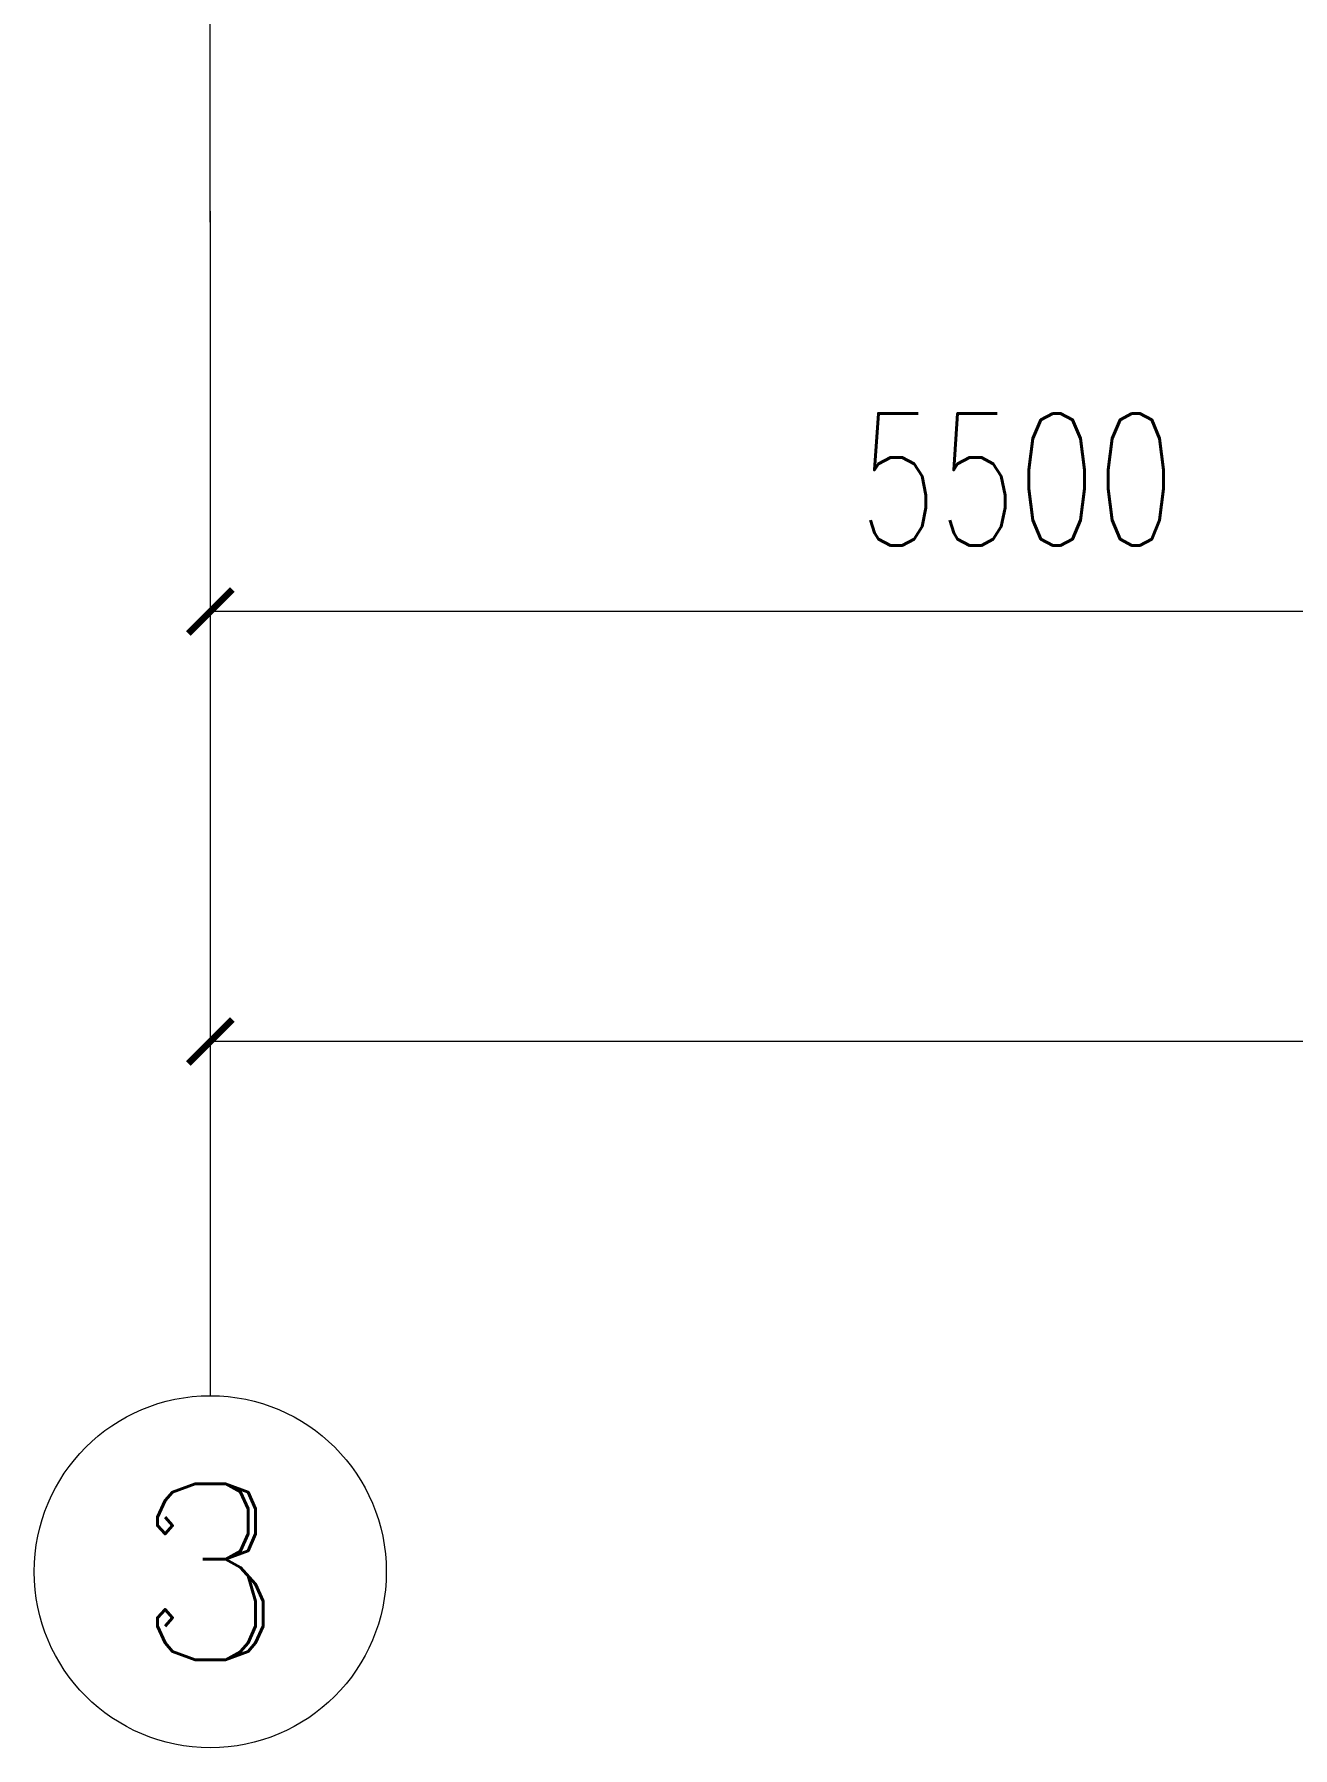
# Model space of a CAD drawing. Extents: x -681219 to -550379, y -242630 to -158199.
# Drawn here: x -667555 to -663266, y -233317 to -227476 of the extents above; entities that cross this region are included whole.
import ezdxf
from ezdxf.enums import TextEntityAlignment as Align
from ezdxf.lldxf.tags import DXFTag

# ---------------------------------------------------------------- set-up
doc = ezdxf.new("R2010")
doc.units = 0
doc.header["$LTSCALE"] = 1000
doc.layers.get('0').update_dxf_attribs({"linetype": 'CONTINUOUS'})
doc.layers.get('Defpoints').update_dxf_attribs({"linetype": 'CONTINUOUS'})
for name, color, linetype, lineweight in [('DIM', 7, 'CONTINUOUS', 18), ('famsun', 7, 'CONTINUOUS', 0), ('轴网_标注', 7, 'CONTINUOUS', 0), ('轴网_轴线', 1, 'CENTER2', 0)]:
    doc.layers.add(name, color=color, linetype=linetype, lineweight=lineweight)
doc.styles.add('COMPLEX', font='complex.shx')
doc.styles.add('DIM_FONT', font='simplex.shx', dxfattribs={"width": 0.7, "bigfont": 'gbcbig.shx'})
tags = doc.linetypes.add('CENTER2', pattern=[28.575, 19.05, -3.175, 3.175, -3.175]).pattern_tags.tags
tags[10:11] = [DXFTag(74, 4), DXFTag(75, 0), DXFTag(340, '0'), DXFTag(46, 0.0), DXFTag(50, 0.0), DXFTag(44, 0.0), DXFTag(45, 0.0)]
tags[8:9] = [DXFTag(74, 4), DXFTag(75, 0), DXFTag(340, '0'), DXFTag(46, 0.0), DXFTag(50, 0.0), DXFTag(44, 0.0), DXFTag(45, 0.0)]
tags[6:7] = [DXFTag(74, 4), DXFTag(75, 0), DXFTag(340, '0'), DXFTag(46, 0.0), DXFTag(50, 0.0), DXFTag(44, 0.0), DXFTag(45, 0.0)]
tags[4:5] = [DXFTag(74, 4), DXFTag(75, 0), DXFTag(340, '0'), DXFTag(46, 0.0), DXFTag(50, 0.0), DXFTag(44, 0.0), DXFTag(45, 0.0)]
doc.dimstyles.new('DIMN150', dxfattribs={"dimscale": 1.5, "dimtxt": 300, "dimasz": 100, "dimexe": 250, "dimexo": 300, "dimgap": 150, "dimtad": 1, "dimtoh": 1, "dimdec": 0, "dimzin": 0, "dimdsep": 46, "dimtxsty": 'DIM_FONT', "dimblk": 'ARCHTICK', "dimcen": 0.09, "dimclrt": 256, "dimadec": 0, "dimazin": 0, "dimtfac": 1, "dimtdec": 4, "dimtofl": 0, "dimtmove": 0, "dimatfit": 3, "dimfxl": 0, "dimtolj": 1, "dimtzin": 0, "dimarcsym": 0})

# ---------------------------------------------------------------- blocks, each defined once
blk = doc.blocks.new('轴网FB0EDE194AE0F5E0')
at = {"layer": '轴网_轴线'}
blk.add_line((43000, -1200), (43000, 23700), dxfattribs=at)
blk = doc.blocks.new('_ArchTick')
at = {"const_width": 0.15}
blk.add_lwpolyline([(-0.5, -0.5), (0.5, 0.5)], dxfattribs=at)
blk = doc.blocks.new('*D158')
at = {"layer": 'Defpoints', "color": 0, "transparency": 16777216}
for p in [(0, 487.1), (5500, 487.1), (0, -1326.9)]:
    blk.add_point(p, dxfattribs=at)
at = {"layer": '轴网_标注', "color": 0, "lineweight": -2, "transparency": 16777216}
for p, q in [((0, 37.1), (0, -1701.9)), ((5500, 37.1), (5500, -1701.9)), ((5500, -1326.9), (0, -1326.9))]:
    blk.add_line(p, q, dxfattribs=at)
at = {"layer": '轴网_标注', "color": 0, "lineweight": -2, "transparency": 16777216, "xscale": 150, "yscale": 150, "zscale": 150, "rotation": 180}
blk.add_blockref('_ArchTick', (0, -1326.9), dxfattribs=at)
at = {"layer": '轴网_标注', "color": 0, "lineweight": -2, "transparency": 16777216, "xscale": 150, "yscale": 150, "zscale": 150}
blk.add_blockref('_ArchTick', (5500, -1326.9), dxfattribs=at)
at = {"layer": '轴网_标注', "transparency": 16777216, "insert": (2750, -876.9), "char_height": 450, "attachment_point": 5, "style": 'DIM_FONT'}
blk.add_mtext('\\A1;5500', dxfattribs=at)
blk = doc.blocks.new('*D151')
at = {"layer": 'Defpoints', "color": 0, "transparency": 16777216}
for p in [(0, 0), (43000, 0), (0, -2792.7)]:
    blk.add_point(p, dxfattribs=at)
at = {"layer": '轴网_标注', "color": 0, "lineweight": -2, "transparency": 16777216}
for p, q in [((0, -450), (0, -3167.7)), ((43000, -450), (43000, -3167.7)), ((43000, -2792.7), (0, -2792.7))]:
    blk.add_line(p, q, dxfattribs=at)
at = {"layer": '轴网_标注', "color": 0, "lineweight": -2, "transparency": 16777216, "xscale": 150, "yscale": 150, "zscale": 150, "rotation": 180}
blk.add_blockref('_ArchTick', (0, -2792.7), dxfattribs=at)
at = {"layer": '轴网_标注', "color": 0, "lineweight": -2, "transparency": 16777216, "xscale": 150, "yscale": 150, "zscale": 150}
blk.add_blockref('_ArchTick', (43000, -2792.7), dxfattribs=at)
at = {"layer": '轴网_标注', "transparency": 16777216, "insert": (21500, -2342.7), "char_height": 450, "attachment_point": 5, "style": 'DIM_FONT'}
blk.add_mtext('\\A1;43000', dxfattribs=at)
blk = doc.blocks.new('56')
at = {"layer": '轴网_标注'}
blk.add_line((0, -450), (0, -4000), dxfattribs=at)
blk.add_circle((0, -4600), 600, dxfattribs=at)
at = {"layer": '轴网_标注', "style": 'COMPLEX'}
blk.add_text('3', height=600, dxfattribs=at).set_placement((0, -4600), align=Align.MIDDLE_CENTER)
at = {"layer": '轴网_标注'}
for base, p1, p2, picture, middle in [((0, -1326.9), (5500, 487.1), (0, 487.1), '*D158', (2750, -876.9)), ((0, -2792.7), (43000, 0), (0, 0), '*D151', (21500, -2342.7))]:
    dim = blk.add_linear_dim(base=base, p1=p1, p2=p2, dimstyle='DIMN150', dxfattribs=at)
    dim.commit()
    dim.dimension.update_dxf_attribs({"geometry": picture, "text_midpoint": middle})

msp = doc.modelspace()

# ---------------------------------------------------------------- block references
at = {"layer": 'DIM', "color": 2}
msp.add_blockref('56', (-666955.4609, -228116.6983), dxfattribs=at)
at = {"layer": 'famsun', "xscale": -1}
msp.add_blockref('轴网FB0EDE194AE0F5E0', (-623955.4609, -226916.6983), dxfattribs=at)

doc.saveas('drawing.dxf')
